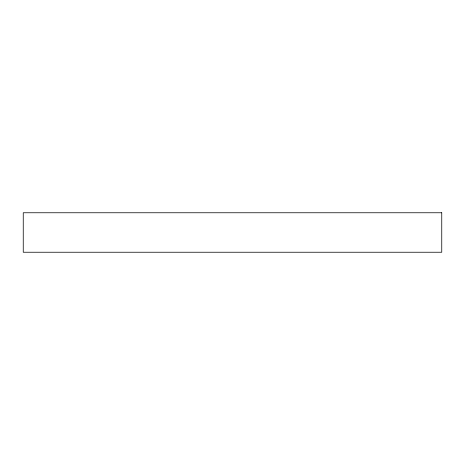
<?xml version="1.0" encoding="UTF-8"?>
<svg xmlns="http://www.w3.org/2000/svg" width="465" height="465" viewBox="0 0 465 465"><rect width="100%" height="100%" fill="white"/><g stroke="black" fill="none" stroke-linecap="round" stroke-linejoin="round"><path stroke-width="0.7" d="M441.75 212.761L23.25 212.761L23.25 252.239L441.75 252.239L441.75 212.761"/></g></svg>
